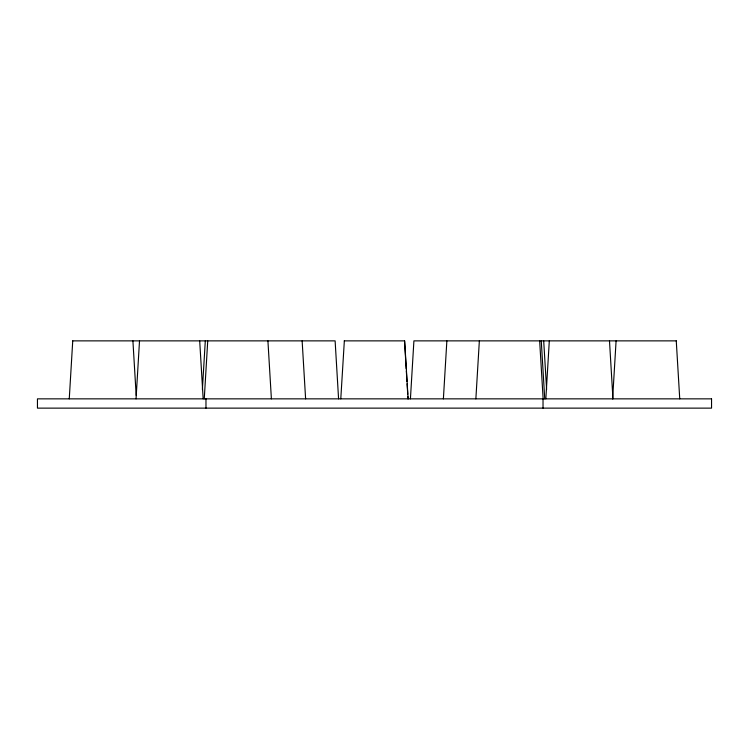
<?xml version="1.0" encoding="UTF-8"?>
<svg xmlns="http://www.w3.org/2000/svg" width="749" height="749" viewBox="0 0 749 749"><rect width="100%" height="100%" fill="white"/><g stroke="black" fill="none" stroke-linecap="round" stroke-linejoin="round"><path stroke-width="1.12" d="M69.264 398.852L72.737 340.87M136.046 398.852L139.511 340.87M202.38 389.574L205.301 340.87M204.262 398.852L207.735 340.87M340.786 398.852L344.343 340.87M410.424 398.852L413.907 340.87L676.319 340.87M443.389 398.852L446.863 340.87M475.868 398.852L479.351 340.87M545.834 398.852L549.307 340.87M612.616 398.852L616.09 340.87M72.681 340.87L335.121 340.87L338.576 398.852M344.24 340.87L404.657 340.87L408.13 398.852M676.263 340.87L679.736 398.852M609.489 340.87L612.954 398.852M543.699 340.87L546.62 389.574M541.265 340.87L544.738 398.852M539.654 340.87L543.137 398.852M404.526 340.87L406.192 368.705M406.333 371.017L406.96 381.456M407.1 383.778L407.728 394.217M407.859 396.539L407.999 398.852M302.137 340.87L305.611 398.852M267.917 340.87L271.391 398.852M199.693 340.87L203.166 398.852M132.91 340.87L136.178 395.378M543.025 398.852L543.025 408.13M205.975 398.852L205.975 408.13M711.55 398.852L37.45 398.852L37.45 408.13L711.55 408.13L711.55 398.852"/></g></svg>
